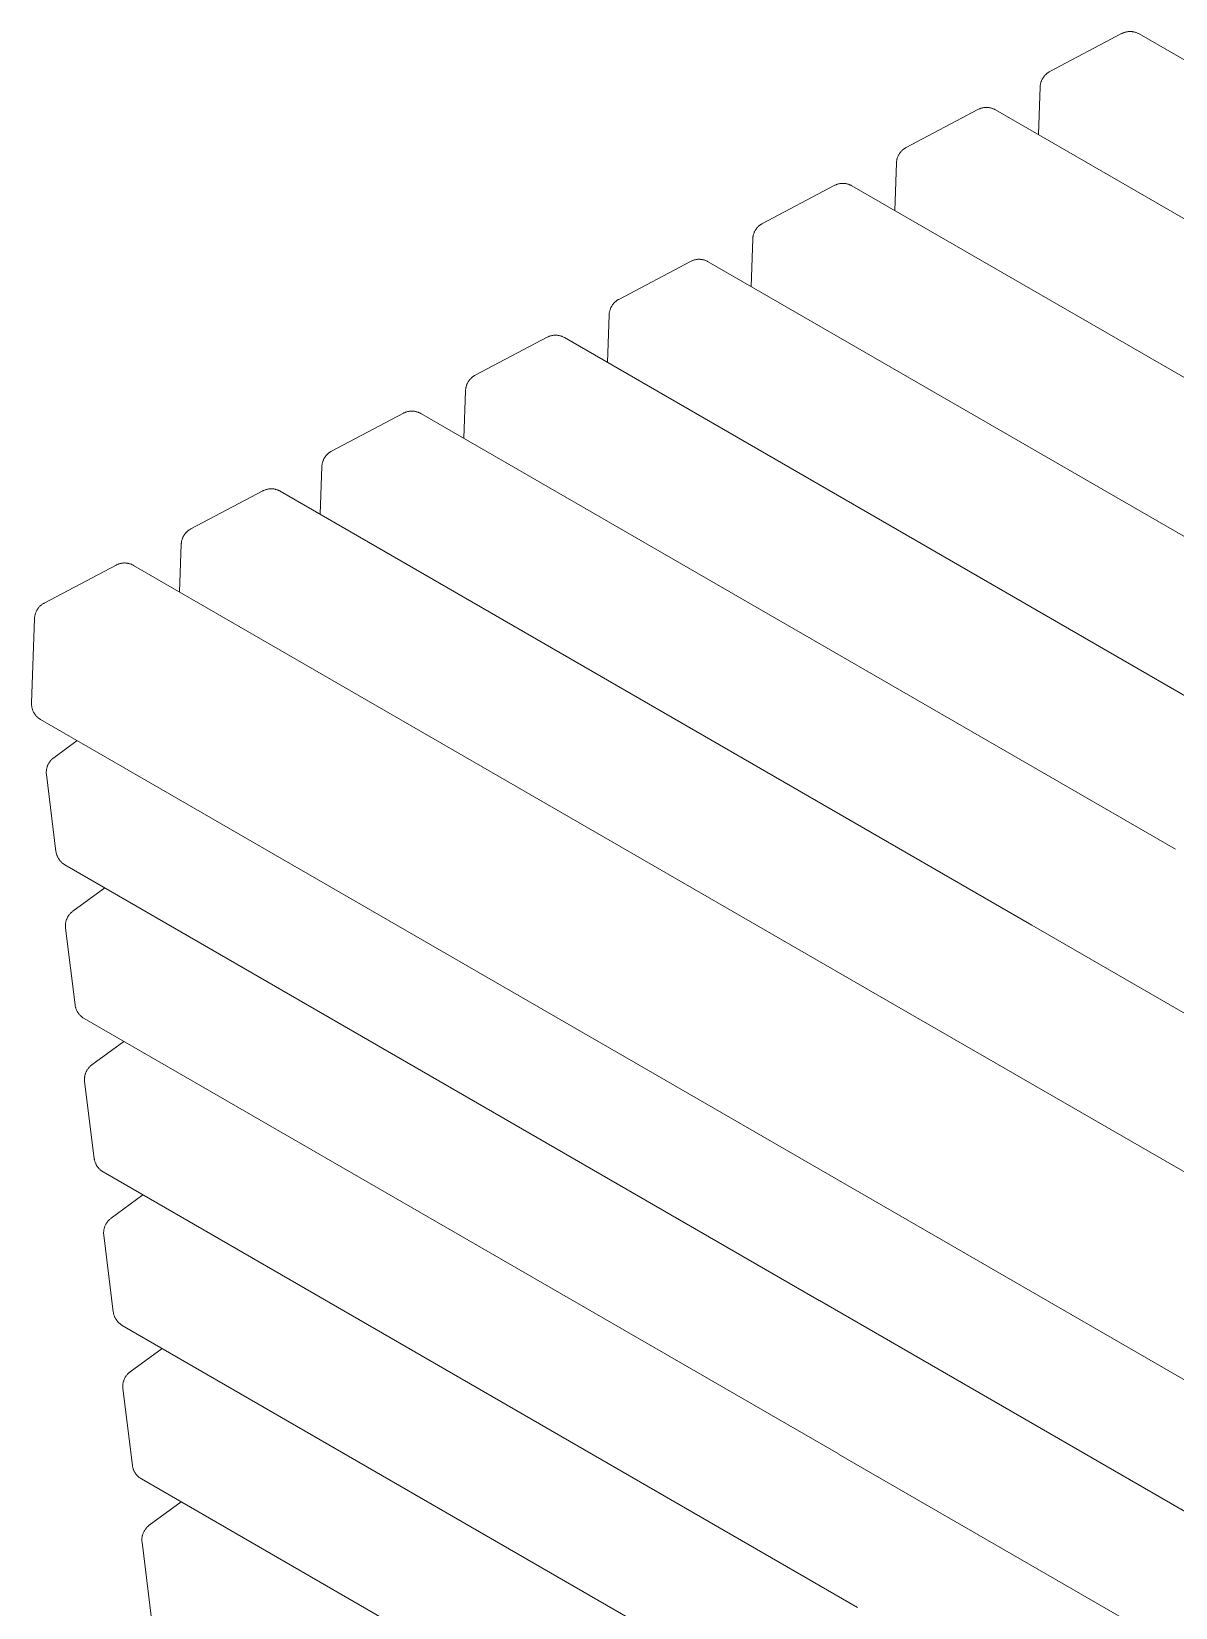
# Model space of a CAD drawing. Header units: inches. Extents: x -6 to 177, y -6 to 113.
# Drawn here: x 140.72 to 153.12, y 70.58 to 87.67 of the extents above; entities that cross this region are included whole.
import ezdxf

# ---------------------------------------------------------------- set-up
doc = ezdxf.new("R2010")
doc.units = ezdxf.units.IN
doc.layers.add('ZANO_R', color=7, linetype='Continuous', lineweight=0)

msp = doc.modelspace()

# ---------------------------------------------------------------- linework, layer by layer
at = {"layer": 'ZANO_R'}
for p, q in [((151.75724, 87.23225), (152.53611, 87.64392)), ((152.53611, 87.64392), (152.54222, 87.64702)), ((152.54222, 87.64702), (152.54844, 87.6499)), ((152.54844, 87.6499), (152.55476, 87.65257)), ((152.55476, 87.65257), (152.56116, 87.65501)), ((152.56116, 87.65501), (152.56765, 87.65723)), ((152.56765, 87.65723), (152.57421, 87.65922)), ((152.57421, 87.65922), (152.58083, 87.66098)), ((152.58083, 87.66098), (152.58752, 87.66251)), ((152.58752, 87.66251), (152.59425, 87.66381)), ((152.59425, 87.66381), (152.60102, 87.66487)), ((152.60102, 87.66487), (152.60782, 87.66569)), ((152.60782, 87.66569), (152.61465, 87.66628)), ((152.61465, 87.66628), (152.6215, 87.66663)), ((152.6215, 87.66663), (152.62835, 87.66674)), ((152.62835, 87.66674), (152.63521, 87.66661)), ((152.63521, 87.66661), (152.64205, 87.66624)), ((152.64205, 87.66624), (152.64888, 87.66564)), ((152.64888, 87.66564), (152.65568, 87.6648)), ((152.65568, 87.6648), (152.66245, 87.66372)), ((152.66245, 87.66372), (152.66918, 87.66241)), ((152.66918, 87.66241), (152.67586, 87.66086)), ((152.67586, 87.66086), (152.68248, 87.65908)), ((152.68248, 87.65908), (152.68903, 87.65707)), ((152.68903, 87.65707), (152.69551, 87.65484)), ((152.69551, 87.65484), (152.70191, 87.65238)), ((152.70191, 87.65238), (152.70822, 87.6497)), ((152.70822, 87.6497), (152.71443, 87.6468)), ((152.71443, 87.6468), (152.72054, 87.64369)), ((152.72054, 87.64369), (152.72654, 87.64036)), ((152.72654, 87.64036), (160.90847, 82.91652)), ((151.68071, 87.15997), (151.68425, 87.16562)), ((151.68425, 87.16562), (151.68798, 87.17113)), ((151.68798, 87.17113), (151.69189, 87.17652)), ((151.69189, 87.17652), (151.69598, 87.18178)), ((151.69598, 87.18178), (151.70025, 87.18689)), ((151.70025, 87.18689), (151.70469, 87.19186)), ((151.70469, 87.19186), (151.70929, 87.19667)), ((151.70929, 87.19667), (151.71406, 87.20132)), ((151.71406, 87.20132), (151.71898, 87.20581)), ((151.71898, 87.20581), (151.72404, 87.21014)), ((151.72404, 87.21014), (151.72925, 87.21428)), ((151.72925, 87.21428), (151.7346, 87.21825)), ((151.7346, 87.21825), (151.74008, 87.22204)), ((151.74008, 87.22204), (151.74568, 87.22564)), ((151.74568, 87.22564), (151.75141, 87.22904)), ((151.75141, 87.22904), (151.75724, 87.23225)), ((151.63397, 86.54847), (151.65249, 87.06525)), ((151.65249, 87.06525), (151.65284, 87.07191)), ((151.65284, 87.07191), (151.65342, 87.07854)), ((151.65342, 87.07854), (151.65422, 87.08515)), ((151.65422, 87.08515), (151.65524, 87.09173)), ((151.65524, 87.09173), (151.65649, 87.09827)), ((151.65649, 87.09827), (151.65795, 87.10477)), ((151.65795, 87.10477), (151.65964, 87.11121)), ((151.65964, 87.11121), (151.66154, 87.1176)), ((151.66154, 87.1176), (151.66366, 87.12391)), ((151.66366, 87.12391), (151.66599, 87.13015)), ((151.66599, 87.13015), (151.66852, 87.13631)), ((151.66852, 87.13631), (151.67127, 87.14238)), ((151.67127, 87.14238), (151.67422, 87.14835)), ((151.67422, 87.14835), (151.67737, 87.15422)), ((151.67737, 87.15422), (151.68071, 87.15997)), ((150.19951, 86.40892), (150.97837, 86.82059)), ((150.97837, 86.82059), (150.98449, 86.82368)), ((150.98449, 86.82368), (150.99071, 86.82657)), ((150.99071, 86.82657), (150.99703, 86.82923)), ((150.99703, 86.82923), (151.00343, 86.83167)), ((151.00343, 86.83167), (151.00992, 86.83389)), ((151.00992, 86.83389), (151.01648, 86.83588)), ((151.01648, 86.83588), (151.0231, 86.83764)), ((151.0231, 86.83764), (151.02978, 86.83917)), ((151.02978, 86.83917), (151.03651, 86.84047)), ((151.03651, 86.84047), (151.04329, 86.84153)), ((151.04329, 86.84153), (151.05009, 86.84236)), ((151.05009, 86.84236), (151.05692, 86.84294)), ((151.05692, 86.84294), (151.06377, 86.84329)), ((151.06377, 86.84329), (151.07062, 86.8434)), ((151.07062, 86.8434), (151.07747, 86.84328)), ((151.07747, 86.84328), (151.08432, 86.84291)), ((151.08432, 86.84291), (151.09115, 86.8423)), ((151.09115, 86.8423), (151.09795, 86.84146)), ((151.09795, 86.84146), (151.10472, 86.84038)), ((151.10472, 86.84038), (151.11145, 86.83907)), ((151.11145, 86.83907), (151.11813, 86.83752)), ((151.11813, 86.83752), (151.12475, 86.83575)), ((151.12475, 86.83575), (151.1313, 86.83374)), ((151.1313, 86.83374), (151.13778, 86.8315)), ((151.13778, 86.8315), (151.14418, 86.82904)), ((151.14418, 86.82904), (151.15049, 86.82636)), ((151.15049, 86.82636), (151.1567, 86.82346)), ((151.1567, 86.82346), (151.16281, 86.82035)), ((151.16281, 86.82035), (151.1688, 86.81703)), ((151.1688, 86.81703), (159.35073, 82.09319)), ((150.10592, 86.30058), (150.10825, 86.30682)), ((150.10825, 86.30682), (150.11079, 86.31297)), ((150.11079, 86.31297), (150.11354, 86.31904)), ((150.11354, 86.31904), (150.11649, 86.32501)), ((150.11649, 86.32501), (150.11963, 86.33088)), ((150.11963, 86.33088), (150.12298, 86.33664)), ((150.12298, 86.33664), (150.12652, 86.34228)), ((150.12652, 86.34228), (150.13025, 86.3478)), ((150.13025, 86.3478), (150.13416, 86.35319)), ((150.13416, 86.35319), (150.13825, 86.35844)), ((150.13825, 86.35844), (150.14252, 86.36356)), ((150.14252, 86.36356), (150.14696, 86.36852)), ((150.14696, 86.36852), (150.15156, 86.37334)), ((150.15156, 86.37334), (150.15632, 86.37799)), ((150.15632, 86.37799), (150.16124, 86.38248)), ((150.16124, 86.38248), (150.16631, 86.3868)), ((150.16631, 86.3868), (150.17152, 86.39095)), ((150.17152, 86.39095), (150.17687, 86.39492)), ((150.17687, 86.39492), (150.18235, 86.3987)), ((150.18235, 86.3987), (150.18795, 86.4023)), ((150.18795, 86.4023), (150.19367, 86.40571)), ((150.19367, 86.40571), (150.19951, 86.40892)), ((150.07624, 85.72513), (150.09476, 86.24192)), ((150.09476, 86.24192), (150.09511, 86.24857)), ((150.09511, 86.24857), (150.09569, 86.25521)), ((150.09569, 86.25521), (150.09649, 86.26182)), ((150.09649, 86.26182), (150.09751, 86.2684)), ((150.09751, 86.2684), (150.09876, 86.27494)), ((150.09876, 86.27494), (150.10022, 86.28144)), ((150.10022, 86.28144), (150.10191, 86.28788)), ((150.10191, 86.28788), (150.10381, 86.29426)), ((150.10381, 86.29426), (150.10592, 86.30058)), ((148.64178, 85.58559), (149.42064, 85.99725)), ((149.42064, 85.99725), (149.42676, 86.00035)), ((149.42676, 86.00035), (149.43298, 86.00323)), ((149.43298, 86.00323), (149.43929, 86.0059)), ((149.43929, 86.0059), (149.4457, 86.00834)), ((149.4457, 86.00834), (149.45218, 86.01056)), ((149.45218, 86.01056), (149.45874, 86.01255)), ((149.45874, 86.01255), (149.46537, 86.01431)), ((149.46537, 86.01431), (149.47205, 86.01584)), ((149.47205, 86.01584), (149.47878, 86.01714)), ((149.47878, 86.01714), (149.48555, 86.0182)), ((149.48555, 86.0182), (149.49236, 86.01902)), ((149.49236, 86.01902), (149.49919, 86.01961)), ((149.49919, 86.01961), (149.50603, 86.01996)), ((149.50603, 86.01996), (149.51289, 86.02007)), ((149.51289, 86.02007), (149.51974, 86.01994)), ((149.51974, 86.01994), (149.52659, 86.01957)), ((149.52659, 86.01957), (149.53342, 86.01897)), ((149.53342, 86.01897), (149.54022, 86.01813)), ((149.54022, 86.01813), (149.54699, 86.01705)), ((149.54699, 86.01705), (149.55372, 86.01574)), ((149.55372, 86.01574), (149.56039, 86.01419)), ((149.56039, 86.01419), (149.56701, 86.01241)), ((149.56701, 86.01241), (149.57357, 86.0104)), ((149.57357, 86.0104), (149.58005, 86.00817)), ((149.58005, 86.00817), (149.58645, 86.00571)), ((149.58645, 86.00571), (149.59276, 86.00303)), ((149.59276, 86.00303), (149.59897, 86.00013)), ((149.59897, 86.00013), (149.60508, 85.99702)), ((149.60508, 85.99702), (149.61107, 85.99369)), ((149.61107, 85.99369), (157.793, 81.26986)), ((148.53978, 85.44506), (148.54102, 85.45161)), ((148.54102, 85.45161), (148.54249, 85.4581)), ((148.54249, 85.4581), (148.54417, 85.46455)), ((148.54417, 85.46455), (148.54607, 85.47093)), ((148.54607, 85.47093), (148.54819, 85.47724)), ((148.54819, 85.47724), (148.55052, 85.48348)), ((148.55052, 85.48348), (148.55306, 85.48964)), ((148.55306, 85.48964), (148.5558, 85.49571)), ((148.5558, 85.49571), (148.55875, 85.50168)), ((148.55875, 85.50168), (148.5619, 85.50755)), ((148.5619, 85.50755), (148.56525, 85.5133)), ((148.56525, 85.5133), (148.56879, 85.51895)), ((148.56879, 85.51895), (148.57251, 85.52447)), ((148.57251, 85.52447), (148.57643, 85.52986)), ((148.57643, 85.52986), (148.58052, 85.53511)), ((148.58052, 85.53511), (148.58479, 85.54022)), ((148.58479, 85.54022), (148.58922, 85.54519)), ((148.58922, 85.54519), (148.59383, 85.55)), ((148.59383, 85.55), (148.59859, 85.55465)), ((148.59859, 85.55465), (148.60351, 85.55915)), ((148.60351, 85.55915), (148.60858, 85.56347)), ((148.60858, 85.56347), (148.61379, 85.56761)), ((148.61379, 85.56761), (148.61913, 85.57158)), ((148.61913, 85.57158), (148.62461, 85.57537)), ((148.62461, 85.57537), (148.63022, 85.57897)), ((148.63022, 85.57897), (148.63594, 85.58237)), ((148.63594, 85.58237), (148.64178, 85.58559)), ((148.5185, 84.9018), (148.53703, 85.41859)), ((148.53703, 85.41859), (148.53738, 85.42524)), ((148.53738, 85.42524), (148.53795, 85.43187)), ((148.53795, 85.43187), (148.53875, 85.43848)), ((148.53875, 85.43848), (148.53978, 85.44506)), ((147.08404, 84.76225), (147.86291, 85.17392)), ((147.86291, 85.17392), (147.86902, 85.17702)), ((147.86902, 85.17702), (147.87524, 85.1799)), ((147.87524, 85.1799), (147.88156, 85.18256)), ((147.88156, 85.18256), (147.88796, 85.185)), ((147.88796, 85.185), (147.89445, 85.18722)), ((147.89445, 85.18722), (147.90101, 85.18921)), ((147.90101, 85.18921), (147.90763, 85.19098)), ((147.90763, 85.19098), (147.91432, 85.19251)), ((147.91432, 85.19251), (147.92105, 85.1938)), ((147.92105, 85.1938), (147.92782, 85.19486)), ((147.92782, 85.19486), (147.93463, 85.19569)), ((147.93463, 85.19569), (147.94145, 85.19627)), ((147.94145, 85.19627), (147.9483, 85.19662)), ((147.9483, 85.19662), (147.95516, 85.19673)), ((147.95516, 85.19673), (147.96201, 85.19661)), ((147.96201, 85.19661), (147.96885, 85.19624)), ((147.96885, 85.19624), (147.97568, 85.19564)), ((147.97568, 85.19564), (147.98249, 85.19479)), ((147.98249, 85.19479), (147.98925, 85.19371)), ((147.98925, 85.19371), (147.99598, 85.1924)), ((147.99598, 85.1924), (148.00266, 85.19085)), ((148.00266, 85.19085), (148.00928, 85.18908)), ((148.00928, 85.18908), (148.01584, 85.18707)), ((148.01584, 85.18707), (148.02232, 85.18483)), ((148.02232, 85.18483), (148.02871, 85.18237)), ((148.02871, 85.18237), (148.03502, 85.17969)), ((148.03502, 85.17969), (148.04124, 85.1768)), ((148.04124, 85.1768), (148.04734, 85.17368)), ((148.04734, 85.17368), (148.05334, 85.17036)), ((148.05334, 85.17036), (156.23527, 80.44652)), ((146.97929, 84.59525), (146.97965, 84.6019)), ((146.97965, 84.6019), (146.98022, 84.60854)), ((146.98022, 84.60854), (146.98102, 84.61515)), ((146.98102, 84.61515), (146.98204, 84.62173)), ((146.98204, 84.62173), (146.98329, 84.62827)), ((146.98329, 84.62827), (146.98476, 84.63477)), ((146.98476, 84.63477), (146.98644, 84.64121)), ((146.98644, 84.64121), (146.98834, 84.64759)), ((146.98834, 84.64759), (146.99046, 84.65391)), ((146.99046, 84.65391), (146.99279, 84.66015)), ((146.99279, 84.66015), (146.99532, 84.6663)), ((146.99532, 84.6663), (146.99807, 84.67237)), ((146.99807, 84.67237), (147.00102, 84.67834)), ((147.00102, 84.67834), (147.00417, 84.68421)), ((147.00417, 84.68421), (147.00751, 84.68997)), ((147.00751, 84.68997), (147.01105, 84.69561)), ((147.01105, 84.69561), (147.01478, 84.70113)), ((147.01478, 84.70113), (147.01869, 84.70652)), ((147.01869, 84.70652), (147.02278, 84.71177)), ((147.02278, 84.71177), (147.02705, 84.71689)), ((147.02705, 84.71689), (147.03149, 84.72185)), ((147.03149, 84.72185), (147.03609, 84.72667)), ((147.03609, 84.72667), (147.04086, 84.73132)), ((147.04086, 84.73132), (147.04578, 84.73581)), ((147.04578, 84.73581), (147.05084, 84.74013)), ((147.05084, 84.74013), (147.05605, 84.74428)), ((147.05605, 84.74428), (147.0614, 84.74825)), ((147.0614, 84.74825), (147.06688, 84.75203)), ((147.06688, 84.75203), (147.07248, 84.75563)), ((147.07248, 84.75563), (147.07821, 84.75904)), ((147.07821, 84.75904), (147.08404, 84.76225)), ((146.96077, 84.07846), (146.97929, 84.59525)), ((145.52631, 83.93892), (146.30518, 84.35058)), ((146.30518, 84.35058), (146.31129, 84.35368)), ((146.31129, 84.35368), (146.31751, 84.35656)), ((146.31751, 84.35656), (146.32383, 84.35923)), ((146.32383, 84.35923), (146.33023, 84.36167)), ((146.33023, 84.36167), (146.33672, 84.36389)), ((146.33672, 84.36389), (146.34328, 84.36588)), ((146.34328, 84.36588), (146.3499, 84.36764)), ((146.3499, 84.36764), (146.35658, 84.36917)), ((146.35658, 84.36917), (146.36331, 84.37047)), ((146.36331, 84.37047), (146.37009, 84.37153)), ((146.37009, 84.37153), (146.37689, 84.37235)), ((146.37689, 84.37235), (146.38372, 84.37294)), ((146.38372, 84.37294), (146.39057, 84.37329)), ((146.39057, 84.37329), (146.39742, 84.3734)), ((146.39742, 84.3734), (146.40428, 84.37327)), ((146.40428, 84.37327), (146.41112, 84.37291)), ((146.41112, 84.37291), (146.41795, 84.3723)), ((146.41795, 84.3723), (146.42475, 84.37146)), ((146.42475, 84.37146), (146.43152, 84.37038)), ((146.43152, 84.37038), (146.43825, 84.36907)), ((146.43825, 84.36907), (146.44493, 84.36752)), ((146.44493, 84.36752), (146.45155, 84.36574)), ((146.45155, 84.36574), (146.4581, 84.36373)), ((146.4581, 84.36373), (146.46458, 84.3615)), ((146.46458, 84.3615), (146.47098, 84.35904)), ((146.47098, 84.35904), (146.47729, 84.35636)), ((146.47729, 84.35636), (146.4835, 84.35346)), ((146.4835, 84.35346), (146.48961, 84.35035)), ((146.48961, 84.35035), (146.49561, 84.34702)), ((146.49561, 84.34702), (154.67753, 79.62319)), ((145.48804, 83.91248), (145.49311, 83.9168)), ((145.49311, 83.9168), (145.49832, 83.92095)), ((145.49832, 83.92095), (145.50367, 83.92491)), ((145.50367, 83.92491), (145.50915, 83.9287)), ((145.50915, 83.9287), (145.51475, 83.9323)), ((145.51475, 83.9323), (145.52047, 83.93571)), ((145.52047, 83.93571), (145.52631, 83.93892)), ((145.40304, 83.25513), (145.42156, 83.77192)), ((145.42156, 83.77192), (145.42191, 83.77857)), ((145.42191, 83.77857), (145.42249, 83.7852)), ((145.42249, 83.7852), (145.42329, 83.79181)), ((145.42329, 83.79181), (145.42431, 83.79839)), ((145.42431, 83.79839), (145.42556, 83.80494)), ((145.42556, 83.80494), (145.42702, 83.81143)), ((145.42702, 83.81143), (145.42871, 83.81788)), ((145.42871, 83.81788), (145.43061, 83.82426)), ((145.43061, 83.82426), (145.43272, 83.83057)), ((145.43272, 83.83057), (145.43505, 83.83681)), ((145.43505, 83.83681), (145.43759, 83.84297)), ((145.43759, 83.84297), (145.44034, 83.84904)), ((145.44034, 83.84904), (145.44329, 83.85501)), ((145.44329, 83.85501), (145.44644, 83.86088)), ((145.44644, 83.86088), (145.44978, 83.86664)), ((145.44978, 83.86664), (145.45332, 83.87228)), ((145.45332, 83.87228), (145.45705, 83.8778)), ((145.45705, 83.8778), (145.46096, 83.88319)), ((145.46096, 83.88319), (145.46505, 83.88844)), ((145.46505, 83.88844), (145.46932, 83.89355)), ((145.46932, 83.89355), (145.47376, 83.89852)), ((145.47376, 83.89852), (145.47836, 83.90333)), ((145.47836, 83.90333), (145.48312, 83.90799)), ((145.48312, 83.90799), (145.48804, 83.91248)), ((143.96858, 83.11558), (144.74744, 83.52725)), ((144.74744, 83.52725), (144.75356, 83.53035)), ((144.75356, 83.53035), (144.75978, 83.53323)), ((144.75978, 83.53323), (144.76609, 83.53589)), ((144.76609, 83.53589), (144.7725, 83.53834)), ((144.7725, 83.53834), (144.77898, 83.54055)), ((144.77898, 83.54055), (144.78554, 83.54254)), ((144.78554, 83.54254), (144.79217, 83.54431)), ((144.79217, 83.54431), (144.79885, 83.54584)), ((144.79885, 83.54584), (144.80558, 83.54713)), ((144.80558, 83.54713), (144.81235, 83.54819)), ((144.81235, 83.54819), (144.81916, 83.54902)), ((144.81916, 83.54902), (144.82599, 83.54961)), ((144.82599, 83.54961), (144.83283, 83.54995)), ((144.83283, 83.54995), (144.83969, 83.55007)), ((144.83969, 83.55007), (144.84654, 83.54994)), ((144.84654, 83.54994), (144.85339, 83.54957)), ((144.85339, 83.54957), (144.86022, 83.54897)), ((144.86022, 83.54897), (144.86702, 83.54812)), ((144.86702, 83.54812), (144.87379, 83.54705)), ((144.87379, 83.54705), (144.88052, 83.54573)), ((144.88052, 83.54573), (144.88719, 83.54419)), ((144.88719, 83.54419), (144.89381, 83.54241)), ((144.89381, 83.54241), (144.90037, 83.5404)), ((144.90037, 83.5404), (144.90685, 83.53816)), ((144.90685, 83.53816), (144.91325, 83.53571)), ((144.91325, 83.53571), (144.91956, 83.53302)), ((144.91956, 83.53302), (144.92577, 83.53013)), ((144.92577, 83.53013), (144.93188, 83.52701)), ((144.93188, 83.52701), (144.93787, 83.52369)), ((144.93787, 83.52369), (153.1198, 78.79985)), ((143.89931, 83.05446), (143.90323, 83.05985)), ((143.90323, 83.05985), (143.90732, 83.06511)), ((143.90732, 83.06511), (143.91159, 83.07022)), ((143.91159, 83.07022), (143.91602, 83.07518)), ((143.91602, 83.07518), (143.92063, 83.08)), ((143.92063, 83.08), (143.92539, 83.08465)), ((143.92539, 83.08465), (143.93031, 83.08914)), ((143.93031, 83.08914), (143.93538, 83.09346)), ((143.93538, 83.09346), (143.94059, 83.09761)), ((143.94059, 83.09761), (143.94594, 83.10158)), ((143.94594, 83.10158), (143.95141, 83.10537)), ((143.95141, 83.10537), (143.95702, 83.10896)), ((143.95702, 83.10896), (143.96274, 83.11237)), ((143.96274, 83.11237), (143.96858, 83.11558)), ((143.8453, 82.43179), (143.86383, 82.94858)), ((143.86383, 82.94858), (143.86418, 82.95523)), ((143.86418, 82.95523), (143.86476, 82.96187)), ((143.86476, 82.96187), (143.86556, 82.96848)), ((143.86556, 82.96848), (143.86658, 82.97506)), ((143.86658, 82.97506), (143.86782, 82.9816)), ((143.86782, 82.9816), (143.86929, 82.9881)), ((143.86929, 82.9881), (143.87097, 82.99454)), ((143.87097, 82.99454), (143.87288, 83.00092)), ((143.87288, 83.00092), (143.87499, 83.00724)), ((143.87499, 83.00724), (143.87732, 83.01348)), ((143.87732, 83.01348), (143.87986, 83.01964)), ((143.87986, 83.01964), (143.8826, 83.0257)), ((143.8826, 83.0257), (143.88555, 83.03167)), ((143.88555, 83.03167), (143.8887, 83.03754)), ((143.8887, 83.03754), (143.89205, 83.0433)), ((143.89205, 83.0433), (143.89559, 83.04894)), ((143.89559, 83.04894), (143.89931, 83.05446)), ((142.44377, 82.27324), (143.22263, 82.68491)), ((143.22263, 82.68491), (143.22875, 82.688)), ((143.22875, 82.688), (143.23497, 82.69089)), ((143.23497, 82.69089), (143.24128, 82.69355)), ((143.24128, 82.69355), (143.24769, 82.69599)), ((143.24769, 82.69599), (143.25417, 82.69821)), ((143.25417, 82.69821), (143.26073, 82.7002)), ((143.26073, 82.7002), (143.26736, 82.70196)), ((143.26736, 82.70196), (143.27404, 82.70349)), ((143.27404, 82.70349), (143.28077, 82.70479)), ((143.28077, 82.70479), (143.28754, 82.70585)), ((143.28754, 82.70585), (143.29435, 82.70668)), ((143.29435, 82.70668), (143.30118, 82.70726)), ((143.30118, 82.70726), (143.30803, 82.70761)), ((143.30803, 82.70761), (143.31488, 82.70772)), ((143.31488, 82.70772), (143.32173, 82.70759)), ((143.32173, 82.70759), (143.32858, 82.70723)), ((143.32858, 82.70723), (143.33541, 82.70662)), ((143.33541, 82.70662), (143.34221, 82.70578)), ((143.34221, 82.70578), (143.34898, 82.7047)), ((143.34898, 82.7047), (143.35571, 82.70339)), ((143.35571, 82.70339), (143.36238, 82.70184)), ((143.36238, 82.70184), (143.36901, 82.70006)), ((143.36901, 82.70006), (143.37556, 82.69806)), ((143.37556, 82.69806), (143.38204, 82.69582)), ((143.38204, 82.69582), (143.38844, 82.69336)), ((143.38844, 82.69336), (143.39475, 82.69068)), ((143.39475, 82.69068), (143.40096, 82.68778)), ((143.40096, 82.68778), (143.40707, 82.68467)), ((143.40707, 82.68467), (143.41306, 82.68135)), ((143.41306, 82.68135), (151.56207, 77.97652)), ((142.36724, 82.20096), (142.37078, 82.2066)), ((142.37078, 82.2066), (142.3745, 82.21212)), ((142.3745, 82.21212), (142.37842, 82.21751)), ((142.37842, 82.21751), (142.38251, 82.22276)), ((142.38251, 82.22276), (142.38678, 82.22788)), ((142.38678, 82.22788), (142.39121, 82.23284)), ((142.39121, 82.23284), (142.39582, 82.23765)), ((142.39582, 82.23765), (142.40058, 82.24231)), ((142.40058, 82.24231), (142.4055, 82.2468)), ((142.4055, 82.2468), (142.41057, 82.25112)), ((142.41057, 82.25112), (142.41578, 82.25527)), ((142.41578, 82.25527), (142.42113, 82.25924)), ((142.42113, 82.25924), (142.42661, 82.26302)), ((142.42661, 82.26302), (142.43221, 82.26662)), ((142.43221, 82.26662), (142.43793, 82.27003)), ((142.43793, 82.27003), (142.44377, 82.27324)), ((142.32049, 81.58945), (142.33902, 82.10624)), ((142.33902, 82.10624), (142.33937, 82.11289)), ((142.33937, 82.11289), (142.33995, 82.11952)), ((142.33995, 82.11952), (142.34075, 82.12614)), ((142.34075, 82.12614), (142.34177, 82.13272)), ((142.34177, 82.13272), (142.34301, 82.13926)), ((142.34301, 82.13926), (142.34448, 82.14576)), ((142.34448, 82.14576), (142.34616, 82.1522)), ((142.34616, 82.1522), (142.34807, 82.15858)), ((142.34807, 82.15858), (142.35018, 82.1649)), ((142.35018, 82.1649), (142.35251, 82.17113)), ((142.35251, 82.17113), (142.35505, 82.17729)), ((142.35505, 82.17729), (142.35779, 82.18336)), ((142.35779, 82.18336), (142.36074, 82.18933)), ((142.36074, 82.18933), (142.36389, 82.1952)), ((142.36389, 82.1952), (142.36724, 82.20096)), ((140.85311, 81.46891), (141.63198, 81.88058)), ((141.63198, 81.88058), (141.63809, 81.88368)), ((141.63809, 81.88368), (141.64431, 81.88656)), ((141.64431, 81.88656), (141.65063, 81.88922)), ((141.65063, 81.88922), (141.65703, 81.89167)), ((141.65703, 81.89167), (141.66352, 81.89388)), ((141.66352, 81.89388), (141.67008, 81.89588)), ((141.67008, 81.89588), (141.6767, 81.89764)), ((141.6767, 81.89764), (141.68338, 81.89917)), ((141.68338, 81.89917), (141.69012, 81.90046)), ((141.69012, 81.90046), (141.69689, 81.90152)), ((141.69689, 81.90152), (141.70369, 81.90235)), ((141.70369, 81.90235), (141.71052, 81.90294)), ((141.71052, 81.90294), (141.71737, 81.90329)), ((141.71737, 81.90329), (141.72422, 81.9034)), ((141.72422, 81.9034), (141.73108, 81.90327)), ((141.73108, 81.90327), (141.73792, 81.9029)), ((141.73792, 81.9029), (141.74475, 81.9023)), ((141.74475, 81.9023), (141.75155, 81.90145)), ((141.75155, 81.90145), (141.75832, 81.90038)), ((141.75832, 81.90038), (141.76505, 81.89906)), ((141.76505, 81.89906), (141.77173, 81.89752)), ((141.77173, 81.89752), (141.77835, 81.89574)), ((141.77835, 81.89574), (141.7849, 81.89373)), ((141.7849, 81.89373), (141.79138, 81.89149)), ((141.79138, 81.89149), (141.79778, 81.88904)), ((141.79778, 81.88904), (141.80409, 81.88636)), ((141.80409, 81.88636), (141.8103, 81.88346)), ((141.8103, 81.88346), (141.81641, 81.88034)), ((141.81641, 81.88034), (141.82241, 81.87702)), ((141.82241, 81.87702), (150.00433, 77.15318)), ((140.75551, 81.34787), (140.75741, 81.35425)), ((140.75741, 81.35425), (140.75953, 81.36057)), ((140.75953, 81.36057), (140.76185, 81.36681)), ((140.76185, 81.36681), (140.76439, 81.37297)), ((140.76439, 81.37297), (140.76714, 81.37903)), ((140.76714, 81.37903), (140.77009, 81.385)), ((140.77009, 81.385), (140.77324, 81.39087)), ((140.77324, 81.39087), (140.77658, 81.39663)), ((140.77658, 81.39663), (140.78012, 81.40227)), ((140.78012, 81.40227), (140.78385, 81.40779)), ((140.78385, 81.40779), (140.78776, 81.41318)), ((140.78776, 81.41318), (140.79185, 81.41844)), ((140.79185, 81.41844), (140.79612, 81.42355)), ((140.79612, 81.42355), (140.80056, 81.42851)), ((140.80056, 81.42851), (140.80516, 81.43333)), ((140.80516, 81.43333), (140.80993, 81.43798)), ((140.80993, 81.43798), (140.81484, 81.44247)), ((140.81484, 81.44247), (140.81991, 81.44679)), ((140.81991, 81.44679), (140.82512, 81.45094)), ((140.82512, 81.45094), (140.83047, 81.45491)), ((140.83047, 81.45491), (140.83595, 81.4587)), ((140.83595, 81.4587), (140.84155, 81.46229)), ((140.84155, 81.46229), (140.84728, 81.4657)), ((140.84728, 81.4657), (140.85311, 81.46891)), ((140.71544, 80.38355), (140.74836, 81.30191)), ((140.74836, 81.30191), (140.74871, 81.30856)), ((140.74871, 81.30856), (140.74929, 81.3152)), ((140.74929, 81.3152), (140.75009, 81.32181)), ((140.75009, 81.32181), (140.75111, 81.32839)), ((140.75111, 81.32839), (140.75236, 81.33493)), ((140.75236, 81.33493), (140.75382, 81.34143)), ((140.75382, 81.34143), (140.75551, 81.34787)), ((140.71532, 80.37689), (140.71544, 80.38355)), ((140.71542, 80.37023), (140.71532, 80.37689)), ((140.71574, 80.36357), (140.71542, 80.37023)), ((140.71629, 80.35693), (140.71574, 80.36357)), ((140.71707, 80.35031), (140.71629, 80.35693)), ((140.71806, 80.34373), (140.71707, 80.35031)), ((140.71928, 80.33718), (140.71806, 80.34373)), ((140.72072, 80.33067), (140.71928, 80.33718)), ((140.72238, 80.32422), (140.72072, 80.33067)), ((140.72426, 80.31783), (140.72238, 80.32422)), ((140.72636, 80.3115), (140.72426, 80.31783)), ((140.72866, 80.30525), (140.72636, 80.3115)), ((140.73118, 80.29908), (140.72866, 80.30525)), ((140.7339, 80.293), (140.73118, 80.29908)), ((140.73683, 80.28701), (140.7339, 80.293)), ((140.73996, 80.28113), (140.73683, 80.28701)), ((140.74328, 80.27536), (140.73996, 80.28113)), ((140.7468, 80.2697), (140.74328, 80.27536)), ((140.75051, 80.26417), (140.7468, 80.2697)), ((140.7544, 80.25876), (140.75051, 80.26417)), ((140.75848, 80.25349), (140.7544, 80.25876)), ((140.76273, 80.24836), (140.75848, 80.25349)), ((140.76715, 80.24337), (140.76273, 80.24836)), ((140.77174, 80.23854), (140.76715, 80.24337)), ((140.77649, 80.23387), (140.77174, 80.23854)), ((140.78139, 80.22936), (140.77649, 80.23387)), ((140.78644, 80.22502), (140.78139, 80.22936)), ((140.79164, 80.22085), (140.78644, 80.22502)), ((140.79698, 80.21686), (140.79164, 80.22085)), ((140.80244, 80.21305), (140.79698, 80.21686)), ((140.80804, 80.20943), (140.80244, 80.21305)), ((140.81375, 80.206), (140.80804, 80.20943)), ((148.99501, 75.48255), (140.81375, 80.206)), ((140.95586, 79.79117), (141.20996, 79.97725)), ((140.87532, 79.63494), (140.87552, 79.64168)), ((140.87552, 79.64168), (140.87596, 79.64842)), ((140.87596, 79.64842), (140.87662, 79.65513)), ((140.87662, 79.65513), (140.87752, 79.66182)), ((140.87752, 79.66182), (140.87864, 79.66847)), ((140.87864, 79.66847), (140.88, 79.67508)), ((140.88, 79.67508), (140.88157, 79.68165)), ((140.88157, 79.68165), (140.88338, 79.68815)), ((140.88338, 79.68815), (140.8854, 79.69459)), ((140.8854, 79.69459), (140.88764, 79.70095)), ((140.88764, 79.70095), (140.8901, 79.70723)), ((140.8901, 79.70723), (140.89278, 79.71343)), ((140.89278, 79.71343), (140.89566, 79.71953)), ((140.89566, 79.71953), (140.89875, 79.72553)), ((140.89875, 79.72553), (140.90205, 79.73142)), ((140.90205, 79.73142), (140.90554, 79.73719)), ((140.90554, 79.73719), (140.90924, 79.74284)), ((140.90924, 79.74284), (140.91312, 79.74836)), ((140.91312, 79.74836), (140.91719, 79.75374)), ((140.91719, 79.75374), (140.92144, 79.75898)), ((140.92144, 79.75898), (140.92587, 79.76407)), ((140.92587, 79.76407), (140.93047, 79.76901)), ((140.93047, 79.76901), (140.93524, 79.77379)), ((140.93524, 79.77379), (140.94017, 79.7784)), ((140.94017, 79.7784), (140.94525, 79.78283)), ((140.94525, 79.78283), (140.95048, 79.78709)), ((140.95048, 79.78709), (140.95586, 79.79117)), ((140.87534, 79.62819), (140.87532, 79.63494)), ((140.8756, 79.62145), (140.87534, 79.62819)), ((140.87609, 79.61472), (140.8756, 79.62145)), ((140.87681, 79.60801), (140.87609, 79.61472)), ((140.98048, 78.77569), (140.87681, 79.60801)), ((140.98142, 78.76903), (140.98048, 78.77569)), ((140.9826, 78.7624), (140.98142, 78.76903)), ((140.984, 78.75581), (140.9826, 78.7624)), ((140.98562, 78.74928), (140.984, 78.75581)), ((140.98747, 78.74281), (140.98562, 78.74928)), ((140.98953, 78.7364), (140.98747, 78.74281)), ((140.99182, 78.73007), (140.98953, 78.7364)), ((140.99432, 78.72382), (140.99182, 78.73007)), ((140.99703, 78.71766), (140.99432, 78.72382)), ((140.99995, 78.71159), (140.99703, 78.71766)), ((141.00307, 78.70563), (140.99995, 78.71159)), ((141.0064, 78.69978), (141.00307, 78.70563)), ((141.00993, 78.69404), (141.0064, 78.69978)), ((141.01365, 78.68843), (141.00993, 78.69404)), ((141.01756, 78.68295), (141.01365, 78.68843)), ((141.02165, 78.67761), (141.01756, 78.68295)), ((141.02593, 78.67241), (141.02165, 78.67761)), ((141.03038, 78.66736), (141.02593, 78.67241)), ((141.035, 78.66247), (141.03038, 78.66736)), ((141.03979, 78.65773), (141.035, 78.66247)), ((141.04473, 78.65316), (141.03979, 78.65773)), ((141.04983, 78.64877), (141.04473, 78.65316)), ((141.05507, 78.64455), (141.04983, 78.64877)), ((141.06046, 78.64051), (141.05507, 78.64455)), ((141.06598, 78.63666), (141.06046, 78.64051)), ((141.07163, 78.633), (141.06598, 78.63666)), ((141.0774, 78.62953), (141.07163, 78.633)), ((149.25814, 73.90638), (141.0774, 78.62953)), ((141.16319, 78.12655), (141.50944, 78.3801)), ((141.1332, 78.09945), (141.13781, 78.10438)), ((141.13781, 78.10438), (141.14257, 78.10916)), ((141.14257, 78.10916), (141.1475, 78.11377)), ((141.1475, 78.11377), (141.15258, 78.11821)), ((141.15258, 78.11821), (141.15782, 78.12247)), ((141.15782, 78.12247), (141.16319, 78.12655)), ((141.08265, 77.97031), (141.08286, 77.97706)), ((141.08268, 77.96356), (141.08265, 77.97031)), ((141.08294, 77.95682), (141.08268, 77.96356)), ((141.08286, 77.97706), (141.08329, 77.98379)), ((141.08343, 77.95009), (141.08294, 77.95682)), ((141.08329, 77.98379), (141.08396, 77.9905)), ((141.08414, 77.94338), (141.08343, 77.95009)), ((141.08396, 77.9905), (141.08485, 77.99719)), ((141.18781, 77.11107), (141.08414, 77.94338)), ((141.08485, 77.99719), (141.08598, 78.00385)), ((141.08598, 78.00385), (141.08733, 78.01046)), ((141.08733, 78.01046), (141.08891, 78.01702)), ((141.08891, 78.01702), (141.09071, 78.02352)), ((141.09071, 78.02352), (141.09274, 78.02996)), ((141.09274, 78.02996), (141.09498, 78.03632)), ((141.09498, 78.03632), (141.09744, 78.04261)), ((141.09744, 78.04261), (141.10011, 78.0488)), ((141.10011, 78.0488), (141.103, 78.0549)), ((141.103, 78.0549), (141.10609, 78.0609)), ((141.10609, 78.0609), (141.10938, 78.06679)), ((141.10938, 78.06679), (141.11288, 78.07256)), ((141.11288, 78.07256), (141.11657, 78.07821)), ((141.11657, 78.07821), (141.12045, 78.08373)), ((141.12045, 78.08373), (141.12452, 78.08911)), ((141.12452, 78.08911), (141.12878, 78.09435)), ((141.12878, 78.09435), (141.1332, 78.09945)), ((151.563, 77.97598), (158.03286, 74.2406)), ((141.18876, 77.1044), (141.18781, 77.11107)), ((141.18993, 77.09777), (141.18876, 77.1044)), ((141.19133, 77.09119), (141.18993, 77.09777)), ((141.19295, 77.08465), (141.19133, 77.09119)), ((141.1948, 77.07818), (141.19295, 77.08465)), ((141.19687, 77.07177), (141.1948, 77.07818)), ((150.00527, 77.15264), (158.18814, 72.42826)), ((141.19915, 77.06544), (141.19687, 77.07177)), ((141.20165, 77.05919), (141.19915, 77.06544)), ((141.20436, 77.05303), (141.20165, 77.05919)), ((141.20728, 77.04696), (141.20436, 77.05303)), ((141.21041, 77.041), (141.20728, 77.04696)), ((141.21374, 77.03515), (141.21041, 77.041)), ((141.21726, 77.02942), (141.21374, 77.03515)), ((141.22098, 77.02381), (141.21726, 77.02942)), ((141.22489, 77.01833), (141.22098, 77.02381)), ((141.22899, 77.01298), (141.22489, 77.01833)), ((141.23326, 77.00778), (141.22899, 77.01298)), ((141.23772, 77.00273), (141.23326, 77.00778)), ((141.24234, 76.99784), (141.23772, 77.00273)), ((141.24712, 76.9931), (141.24234, 76.99784)), ((141.25207, 76.98854), (141.24712, 76.9931)), ((141.25716, 76.98414), (141.25207, 76.98854)), ((141.26241, 76.97992), (141.25716, 76.98414)), ((141.26779, 76.97588), (141.26241, 76.97992)), ((141.27332, 76.97203), (141.26779, 76.97588)), ((141.27897, 76.96837), (141.27332, 76.97203)), ((141.28474, 76.96491), (141.27897, 76.96837)), ((149.46547, 72.24176), (141.28474, 76.96491)), ((141.37053, 76.46192), (141.71677, 76.71547)), ((141.31033, 76.39028), (141.31342, 76.39628)), ((141.31342, 76.39628), (141.31672, 76.40216)), ((141.31672, 76.40216), (141.32022, 76.40794)), ((141.32022, 76.40794), (141.32391, 76.41359)), ((141.32391, 76.41359), (141.32779, 76.41911)), ((141.32779, 76.41911), (141.33186, 76.42449)), ((141.33186, 76.42449), (141.33611, 76.42973)), ((141.33611, 76.42973), (141.34054, 76.43482)), ((141.34054, 76.43482), (141.34514, 76.43976)), ((141.34514, 76.43976), (141.34991, 76.44453)), ((141.34991, 76.44453), (141.35484, 76.44914)), ((141.35484, 76.44914), (141.35992, 76.45358)), ((141.35992, 76.45358), (141.36515, 76.45784)), ((141.36515, 76.45784), (141.37053, 76.46192)), ((141.28999, 76.30568), (141.29019, 76.31243)), ((141.29001, 76.29894), (141.28999, 76.30568)), ((141.29027, 76.29219), (141.29001, 76.29894)), ((141.29019, 76.31243), (141.29063, 76.31916)), ((141.29076, 76.28546), (141.29027, 76.29219)), ((141.29063, 76.31916), (141.29129, 76.32588)), ((141.29148, 76.27875), (141.29076, 76.28546)), ((141.29129, 76.32588), (141.29219, 76.33257)), ((141.39515, 75.44644), (141.29148, 76.27875)), ((141.29219, 76.33257), (141.29331, 76.33922)), ((141.29331, 76.33922), (141.29467, 76.34583)), ((141.29467, 76.34583), (141.29624, 76.35239)), ((141.29624, 76.35239), (141.29805, 76.3589)), ((141.29805, 76.3589), (141.30007, 76.36533)), ((141.30007, 76.36533), (141.30231, 76.3717)), ((141.30231, 76.3717), (141.30477, 76.37798)), ((141.30477, 76.37798), (141.30745, 76.38418)), ((141.30745, 76.38418), (141.31033, 76.39028)), ((141.39609, 75.43977), (141.39515, 75.44644)), ((141.39727, 75.43315), (141.39609, 75.43977)), ((141.39867, 75.42656), (141.39727, 75.43315)), ((141.40029, 75.42003), (141.39867, 75.42656)), ((141.40214, 75.41355), (141.40029, 75.42003)), ((141.4042, 75.40715), (141.40214, 75.41355)), ((141.40649, 75.40082), (141.4042, 75.40715)), ((141.40899, 75.39456), (141.40649, 75.40082)), ((141.4117, 75.3884), (141.40899, 75.39456)), ((141.41462, 75.38234), (141.4117, 75.3884)), ((141.41774, 75.37638), (141.41462, 75.38234)), ((141.42107, 75.37053), (141.41774, 75.37638)), ((141.4246, 75.36479), (141.42107, 75.37053)), ((157.17948, 70.75724), (148.99662, 75.48162)), ((141.42832, 75.35918), (141.4246, 75.36479)), ((141.43223, 75.3537), (141.42832, 75.35918)), ((141.43632, 75.34836), (141.43223, 75.3537)), ((141.4406, 75.34316), (141.43632, 75.34836)), ((141.44505, 75.33811), (141.4406, 75.34316)), ((141.44967, 75.33321), (141.44505, 75.33811)), ((141.45446, 75.32848), (141.44967, 75.33321)), ((141.4594, 75.32391), (141.45446, 75.32848)), ((141.4645, 75.31951), (141.4594, 75.32391)), ((141.46974, 75.31529), (141.4645, 75.31951)), ((141.47513, 75.31126), (141.46974, 75.31529)), ((141.48065, 75.3074), (141.47513, 75.31126)), ((141.4863, 75.30374), (141.48065, 75.3074)), ((141.49207, 75.30028), (141.4863, 75.30374)), ((149.67281, 70.57713), (141.49207, 75.30028)), ((141.57786, 74.79729), (141.92411, 75.05084)), ((141.502, 74.68121), (141.50358, 74.68777)), ((141.50358, 74.68777), (141.50538, 74.69427)), ((141.50538, 74.69427), (141.50741, 74.70071)), ((141.50741, 74.70071), (141.50965, 74.70707)), ((141.50965, 74.70707), (141.51211, 74.71336)), ((141.51211, 74.71336), (141.51478, 74.71955)), ((141.51478, 74.71955), (141.51767, 74.72565)), ((141.51767, 74.72565), (141.52076, 74.73165)), ((141.52076, 74.73165), (141.52405, 74.73754)), ((141.52405, 74.73754), (141.52755, 74.74331)), ((141.52755, 74.74331), (141.53124, 74.74896)), ((141.53124, 74.74896), (141.53512, 74.75448)), ((141.53512, 74.75448), (141.53919, 74.75986)), ((141.53919, 74.75986), (141.54345, 74.7651)), ((141.54345, 74.7651), (141.54787, 74.77019)), ((141.54787, 74.77019), (141.55248, 74.77513)), ((141.55248, 74.77513), (141.55724, 74.77991)), ((141.55724, 74.77991), (141.56217, 74.78452)), ((141.56217, 74.78452), (141.56725, 74.78895)), ((141.56725, 74.78895), (141.57249, 74.79322)), ((141.57249, 74.79322), (141.57786, 74.79729)), ((141.49732, 74.64106), (141.49753, 74.6478)), ((141.49735, 74.63431), (141.49732, 74.64106)), ((141.49761, 74.62757), (141.49735, 74.63431)), ((141.49753, 74.6478), (141.49796, 74.65454)), ((141.4981, 74.62084), (141.49761, 74.62757)), ((141.49796, 74.65454), (141.49863, 74.66125)), ((141.49881, 74.61413), (141.4981, 74.62084)), ((141.49863, 74.66125), (141.49953, 74.66794)), ((141.60248, 73.78181), (141.49881, 74.61413)), ((141.49953, 74.66794), (141.50065, 74.67459)), ((141.50065, 74.67459), (141.502, 74.68121)), ((157.44313, 69.18077), (149.26027, 73.90515)), ((141.60343, 73.77515), (141.60248, 73.78181)), ((141.6046, 73.76852), (141.60343, 73.77515)), ((141.606, 73.76193), (141.6046, 73.76852)), ((141.60762, 73.7554), (141.606, 73.76193)), ((141.60947, 73.74893), (141.60762, 73.7554)), ((141.61154, 73.74252), (141.60947, 73.74893)), ((141.61382, 73.73619), (141.61154, 73.74252)), ((141.61632, 73.72994), (141.61382, 73.73619)), ((141.61903, 73.72378), (141.61632, 73.72994)), ((141.62195, 73.71771), (141.61903, 73.72378)), ((141.62508, 73.71175), (141.62195, 73.71771)), ((141.62841, 73.7059), (141.62508, 73.71175)), ((141.63193, 73.70016), (141.62841, 73.7059)), ((141.63565, 73.69455), (141.63193, 73.70016)), ((141.63956, 73.68907), (141.63565, 73.69455)), ((141.64366, 73.68373), (141.63956, 73.68907)), ((141.64793, 73.67853), (141.64366, 73.68373)), ((141.65239, 73.67348), (141.64793, 73.67853)), ((141.65701, 73.66859), (141.65239, 73.67348)), ((141.66179, 73.66385), (141.65701, 73.66859)), ((141.66674, 73.65928), (141.66179, 73.66385)), ((141.67183, 73.65489), (141.66674, 73.65928)), ((141.67708, 73.65067), (141.67183, 73.65489)), ((141.68247, 73.64663), (141.67708, 73.65067)), ((141.68799, 73.64278), (141.68247, 73.64663)), ((141.69364, 73.63912), (141.68799, 73.64278)), ((141.69941, 73.63565), (141.69364, 73.63912)), ((149.88014, 68.9125), (141.69941, 73.63565)), ((141.7852, 73.13267), (142.13144, 73.38622)), ((141.70466, 72.97643), (141.70486, 72.98318)), ((141.70468, 72.96968), (141.70466, 72.97643)), ((141.70486, 72.98318), (141.7053, 72.98991)), ((141.7053, 72.98991), (141.70596, 72.99663)), ((141.70596, 72.99663), (141.70686, 73.00331)), ((141.70686, 73.00331), (141.70798, 73.00997)), ((141.70798, 73.00997), (141.70934, 73.01658)), ((141.70934, 73.01658), (141.71091, 73.02314)), ((141.71091, 73.02314), (141.71272, 73.02964)), ((141.71272, 73.02964), (141.71474, 73.03608)), ((141.71474, 73.03608), (141.71698, 73.04244)), ((141.71698, 73.04244), (141.71944, 73.04873)), ((141.71944, 73.04873), (141.72212, 73.05492)), ((141.72212, 73.05492), (141.725, 73.06103)), ((141.725, 73.06103), (141.72809, 73.06702)), ((141.72809, 73.06702), (141.73139, 73.07291)), ((141.73139, 73.07291), (141.73489, 73.07868)), ((141.73489, 73.07868), (141.73858, 73.08433)), ((141.73858, 73.08433), (141.74246, 73.08985)), ((141.74246, 73.08985), (141.74653, 73.09523)), ((141.74653, 73.09523), (141.75078, 73.10048)), ((141.75078, 73.10048), (141.75521, 73.10557)), ((141.75521, 73.10557), (141.75981, 73.1105)), ((141.75981, 73.1105), (141.76458, 73.11528)), ((141.76458, 73.11528), (141.76951, 73.11989)), ((141.76951, 73.11989), (141.77459, 73.12433)), ((141.77459, 73.12433), (141.77982, 73.12859)), ((141.77982, 73.12859), (141.7852, 73.13267)), ((141.70494, 72.96294), (141.70468, 72.96968)), ((141.70543, 72.95621), (141.70494, 72.96294)), ((141.70615, 72.9495), (141.70543, 72.95621)), ((141.80982, 72.11719), (141.70615, 72.9495)), ((157.65047, 67.51615), (149.4676, 72.24053)), ((141.81076, 72.11052), (141.80982, 72.11719)), ((141.81194, 72.10389), (141.81076, 72.11052)), ((141.81334, 72.09731), (141.81194, 72.10389)), ((141.81496, 72.09078), (141.81334, 72.09731)), ((141.81681, 72.0843), (141.81496, 72.09078)), ((141.81887, 72.07789), (141.81681, 72.0843)), ((141.82116, 72.07156), (141.81887, 72.07789)), ((141.82366, 72.06531), (141.82116, 72.07156)), ((141.82637, 72.05915), (141.82366, 72.06531)), ((141.82929, 72.05309), (141.82637, 72.05915)), ((141.83241, 72.04712), (141.82929, 72.05309)), ((141.83574, 72.04127), (141.83241, 72.04712)), ((141.83927, 72.03554), (141.83574, 72.04127)), ((141.84299, 72.02993), (141.83927, 72.03554)), ((141.8469, 72.02445), (141.84299, 72.02993)), ((141.85099, 72.0191), (141.8469, 72.02445)), ((141.85527, 72.01391), (141.85099, 72.0191)), ((141.85972, 72.00885), (141.85527, 72.01391)), ((141.86434, 72.00396), (141.85972, 72.00885)), ((141.86913, 71.99922), (141.86434, 72.00396)), ((141.87407, 71.99466), (141.86913, 71.99922)), ((141.87917, 71.99026), (141.87407, 71.99466)), ((141.88441, 71.98604), (141.87917, 71.99026)), ((141.8898, 71.982), (141.88441, 71.98604)), ((141.89532, 71.97815), (141.8898, 71.982)), ((141.90097, 71.97449), (141.89532, 71.97815)), ((141.90674, 71.97103), (141.90097, 71.97449)), ((150.08748, 67.24788), (141.90674, 71.97103)), ((141.99253, 71.46804), (142.33878, 71.72159)), ((141.95812, 71.43585), (141.96254, 71.44094)), ((141.96254, 71.44094), (141.96715, 71.44588)), ((141.96715, 71.44588), (141.97191, 71.45065)), ((141.97191, 71.45065), (141.97684, 71.45526)), ((141.97684, 71.45526), (141.98192, 71.4597)), ((141.98192, 71.4597), (141.98716, 71.46396)), ((141.98716, 71.46396), (141.99253, 71.46804)), ((141.91199, 71.3118), (141.9122, 71.31855)), ((141.91202, 71.30506), (141.91199, 71.3118)), ((141.91228, 71.29831), (141.91202, 71.30506)), ((141.9122, 71.31855), (141.91263, 71.32528)), ((141.91277, 71.29158), (141.91228, 71.29831)), ((141.91263, 71.32528), (141.9133, 71.332)), ((141.91348, 71.28487), (141.91277, 71.29158)), ((141.9133, 71.332), (141.9142, 71.33869)), ((142.01715, 70.45256), (141.91348, 71.28487)), ((141.9142, 71.33869), (141.91532, 71.34534)), ((141.91532, 71.34534), (141.91667, 71.35195)), ((141.91667, 71.35195), (141.91825, 71.35851)), ((141.91825, 71.35851), (141.92005, 71.36502)), ((141.92005, 71.36502), (141.92208, 71.37145)), ((141.92208, 71.37145), (141.92432, 71.37782)), ((141.92432, 71.37782), (141.92678, 71.3841)), ((141.92678, 71.3841), (141.92945, 71.3903)), ((141.92945, 71.3903), (141.93234, 71.3964)), ((141.93234, 71.3964), (141.93543, 71.4024)), ((141.93543, 71.4024), (141.93872, 71.40829)), ((141.93872, 71.40829), (141.94222, 71.41406)), ((141.94222, 71.41406), (141.94591, 71.41971)), ((141.94591, 71.41971), (141.94979, 71.42523)), ((141.94979, 71.42523), (141.95386, 71.43061)), ((141.95386, 71.43061), (141.95812, 71.43585))]:
    msp.add_line(p, q, dxfattribs=at)

doc.saveas('drawing.dxf')
